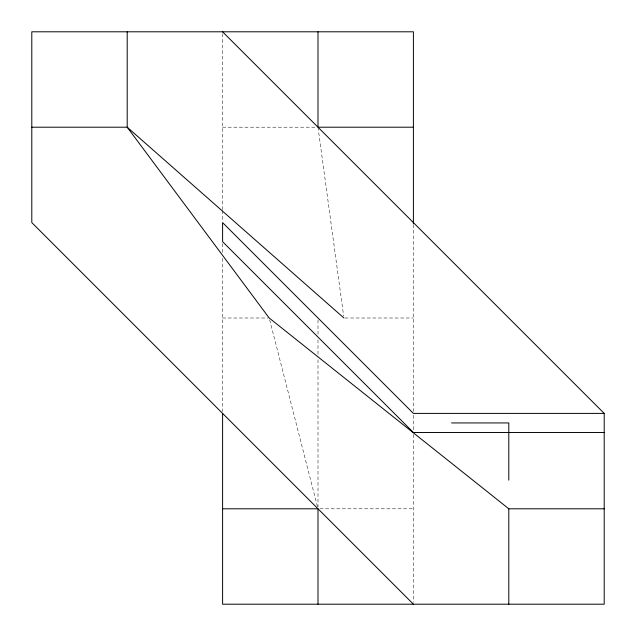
<?xml version="1.0" encoding="UTF-8"?>
<svg xmlns="http://www.w3.org/2000/svg" width="636" height="636" viewBox="0 0 636 636"><rect width="100%" height="100%" fill="white"/><g stroke="black" fill="none" stroke-linecap="round" stroke-linejoin="round"><path stroke-width="0.48" stroke-dasharray="3.18 2.39" d="M222.6 127.2L316.036 127.2M222.6 318L268.209 318M344.919 318L413.4 318M319.988 508.8L413.4 508.8M269.688 319.916L318 508.8M318 127.2L343.655 316.036M413.4 224.588L413.4 411.413M413.4 415.308L413.4 431.288M413.4 434.468L413.4 602.212M318 319.988L318 335.887M318 339.863L318 355.763M318 359.738L318 506.812M222.6 33.788L222.6 209.681M222.6 210.675L222.6 221.606M222.6 243.668L222.6 253.597M222.6 258.375L222.6 411.516"/><path stroke-width="0.95" d="M31.8 127.2L127.2 127.2L343.925 318M413.4 127.2L318 127.2L318 31.8M222.6 413.4L222.6 604.2L604.2 604.2L604.2 413.4L413.4 413.4L222.6 222.6L222.6 241.68L413.4 432.48L604.2 432.48M451.56 422.94L508.8 422.94L508.8 480.18M222.6 508.8L318 508.8L318 604.2M127.2 31.8L127.2 127.2L269.195 318L508.8 508.8L604.2 508.8M222.6 31.8L604.2 413.4M413.4 604.2L31.8 222.6L31.8 31.8L413.4 31.8L413.4 223.594M508.8 508.8L508.8 604.2"/></g></svg>
